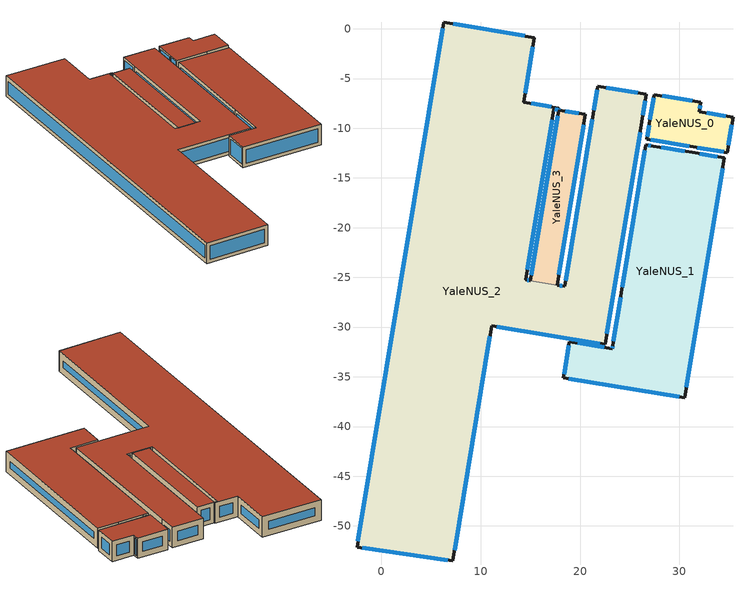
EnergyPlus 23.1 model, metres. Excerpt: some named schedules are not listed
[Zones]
YaleNUS_0
 floor outside (90.1-2019 Nonresidential CZ 0 Exterior Floor (Mass)): 26.71,-11.11 27.45,-6.61 32.15,-7.39 31.99,-8.34 35.39,-8.9 34.8,-12.45 z3.56
 wall outside (90.1-2019 Nonresidential CZ 0 Exterior Wall (Mass)): 31.4,-11.89 34.8,-12.45 35.39,-8.9 31.99,-8.34 32.15,-7.39 27.45,-6.61 26.98,-9.47 26.71,-11.11 31.4,-11.89 z3.56:6.76
 window (90.1-2019 Nonresidential CZ 0 Glazing (Operable)): 31.77,-11.95 34.43,-12.39 z3.94:6.39; 34.93,-11.69 35.26,-9.66 z4.33:6; 34.65,-8.78 32.73,-8.46 z4.31:6.01; 32.04,-8.04 32.1,-7.69 z3.87:6.46; 31.31,-7.25 28.29,-6.75 z4.41:5.91; 27.4,-6.95 27.04,-9.14 z3.91:6.42; 26.94,-9.71 26.75,-10.87 z3.81:6.52; 27.13,-11.18 30.98,-11.82 z3.99:6.33
 roof outside (90.1-2019 Nonresidential CZ 0 Exterior Roof (Mass)): 34.8,-12.45 35.39,-8.9 31.99,-8.34 32.15,-7.39 27.45,-6.61 26.71,-11.11 z6.76
YaleNUS_1
 floor outside (90.1-2019 Nonresidential CZ 0 Exterior Floor (Mass)): 34.51,-12.97 30.53,-37.12 18.33,-35.11 18.94,-31.46 23.24,-32.16 26.62,-11.67 z3.56
 wall outside (90.1-2019 Nonresidential CZ 0 Exterior Wall (Mass)): 34.51,-12.97 31.31,-12.44 27.38,-11.79 26.62,-11.67 24.16,-26.54 23.29,-31.87 23.24,-32.16 18.94,-31.46 18.33,-35.11 30.53,-37.12 34.51,-12.97 z3.56:6.76
 window (90.1-2019 Nonresidential CZ 0 Glazing (Operable)): 33.79,-12.85 32.03,-12.56 z4.29:6.03; 30.53,-12.31 28.17,-11.92 z4.36:5.96; 27.14,-11.75 26.86,-11.71 z3.81:6.51; 26.53,-12.22 24.26,-25.99 z4.13:6.2; 24.09,-26.98 23.36,-31.43 z4.01:6.31; 23.28,-31.92 23.25,-32.11 z3.62:6.7; 22.42,-32.03 19.75,-31.59 z4.39:5.93; 18.87,-31.84 18.4,-34.73 z3.95:6.37; 18.87,-35.2 29.99,-37.03 z4.11:6.21; 30.7,-36.06 34.34,-14.03 z4.64:5.69
 roof outside (90.1-2019 Nonresidential CZ 0 Exterior Roof (Mass)): 34.51,-12.97 26.62,-11.67 23.24,-32.16 18.94,-31.46 18.33,-35.11 30.53,-37.12 z6.76
YaleNUS_2
 floor outside (90.1-2019 Nonresidential CZ 0 Exterior Floor (Mass)): 6.29,0.68 15.4,-0.88 14.33,-7.39 17.88,-7.97 17.85,-8.17 17.36,-8.09 14.52,-25.25 18.46,-25.9 21.78,-5.78 26.67,-6.59 22.52,-31.74 11.11,-29.86 7.2,-53.52 -2.43,-52.14 z3.56
 wall outside (90.1-2019 Nonresidential CZ 0 Exterior Wall (Mass)): 15.02,-25.34 14.52,-25.25 17.36,-8.09 17.85,-8.17 17.88,-7.97 14.33,-7.39 15.4,-0.88 6.29,0.68 -2.43,-52.14 7.2,-53.52 11.11,-29.86 22.52,-31.74 26.22,-9.35 26.67,-6.59 21.78,-5.78 21.32,-8.54 18.46,-25.9 17.69,-25.78 z3.56:6.76
 wall to YaleNUS_3 (Interior Partition (Mass)): 17.69,-25.78 15.02,-25.34 z3.56:6.76
 window (90.1-2019 Nonresidential CZ 0 Glazing (Operable)): 14.43,-0.71 7.26,0.51 z4.55:5.77; 14.48,-6.47 15.25,-1.79 z4.49:5.83; 17.13,-7.85 15.08,-7.51 z4.33:6; 17.86,-8.1 17.87,-8.04 z3.63:6.69; 17.45,-8.1 17.76,-8.16 z3.65:6.67; 14.7,-24.22 17.18,-9.13 z4.62:5.71; 18.21,-25.86 17.94,-25.82 z3.81:6.51; 14.85,-25.31 14.69,-25.28 z3.73:6.59; 21.23,-9.11 18.55,-25.34 z4.14:6.19; 21.72,-6.11 21.38,-8.21 z3.9:6.42; 25.82,-6.45 22.63,-5.92 z4.43:5.9; 26.33,-8.68 26.57,-7.25 z4.24:6.09; 22.7,-30.69 26.04,-10.4 / 7.38,-52.46 10.93,-30.92 z4.63:5.69; 11.64,-29.95 21.99,-31.66 z4.1:6.22; -1.91,-52.21 6.69,-53.44 z4.09:6.24; 6.18,0.07 -2.33,-51.53 z4.18:6.14
 roof outside (90.1-2019 Nonresidential CZ 0 Exterior Roof (Mass)): -2.43,-52.14 7.2,-53.52 11.11,-29.86 22.52,-31.74 26.67,-6.59 21.78,-5.78 18.46,-25.9 14.52,-25.25 17.36,-8.09 17.85,-8.17 17.88,-7.97 14.33,-7.39 15.4,-0.88 6.29,0.68 z6.76
YaleNUS_3
 floor outside (90.1-2019 Nonresidential CZ 0 Exterior Floor (Mass)): 20.53,-8.61 17.69,-25.78 15.02,-25.34 17.85,-8.17 z3.56
 wall outside (90.1-2019 Nonresidential CZ 0 Exterior Wall (Mass)): 17.69,-25.78 20.53,-8.61 17.85,-8.17 15.02,-25.34 z3.56:6.76
 window (90.1-2019 Nonresidential CZ 0 Glazing (Operable)): 17.87,-24.74 20.35,-9.65 z4.62:5.71; 19.87,-8.5 18.5,-8.28 z4.22:6.1; 17.76,-8.74 15.11,-24.77 z4.13:6.19
 roof outside (90.1-2019 Nonresidential CZ 0 Exterior Roof (Mass)): 17.69,-25.78 20.53,-8.61 17.85,-8.17 15.02,-25.34 z6.76
[Site:GroundTemperature:BuildingSurface]
18, 18, 18, 18, 18, 18, 18, 18, 18, 18, 18, 18
[Site:GroundReflectance]
0.2, 0.2, 0.2, 0.2, 0.2, 0.2, 0.2, 0.2, 0.2, 0.2, 0.2, 0.2
[Site:GroundReflectance:SnowModifier]
1, 1
[Site:WeatherStation]
Wind Sensor Height Above Ground {m}=10; Wind Speed Profile Exponent=0.22; Wind Speed Profile Boundary Layer Thickness {m}=370; Air Temperature Sensor Height Above Ground {m}=1.5
[SizingPeriod:WeatherFileConditionType] Use Weather File Daylight Saving Period=No; Use Weather File Rain and Snow Indicators=No
Name | Period Selection | Day Type
Extreme Summer Weather Period for Design | SummerExtreme | SummerDesignDay
Extreme Winter Weather Period for Design | WinterExtreme | WinterDesignDay
[Building]
Building: North Axis {deg}=0; Terrain=Suburbs; Loads Convergence Tolerance Value=0.04; Temperature Convergence Tolerance Value {deltaC}=0.25; Solar Distribution=FullExterior; Maximum Number of Warmup Days=30; Minimum Number of Warmup Days=7
[Construction]
90.1-2019 Nonresidential CZ 0 Exterior Roof (Mass): Vaporpermeable Felt_0.003_90.1-2019 Nonresidential CZ 0 Exterior Roof (Mass), XPS Board_0.14713995500631277_90.1-2019 Nonresidential CZ 0 Exterior Roof (Mass), Concrete_0.203_90.1-2019 Nonresidential CZ 0 Exterior Roof (Mass), Acoustic Tile_0.005_90.1-2019 Nonresidential CZ 0 Exterior Roof (Mass)
90.1-2019 Nonresidential CZ 0 Exterior Wall (Mass): Stucco_0.025_90.1-2019 Nonresidential CZ 0 Exterior Wall (Mass), Concrete_0.203_90.1-2019 Nonresidential CZ 0 Exterior Wall (Mass), Mineral Wool_0.006340168156952033_90.1-2019 Nonresidential CZ 0 Exterior Wall (Mass), Plaster_0.013_90.1-2019 Nonresidential CZ 0 Exterior Wall (Mass)
90.1-2019 Nonresidential CZ 0 Exterior Floor (Mass): Stucco_0.025_90.1-2019 Nonresidential CZ 0 Exterior Floor (Mass), Mineral Wool_0.005244967487677573_90.1-2019 Nonresidential CZ 0 Exterior Floor (Mass), Concrete_0.102_90.1-2019 Nonresidential CZ 0 Exterior Floor (Mass), Carpet_0.02_90.1-2019 Nonresidential CZ 0 Exterior Floor (Mass)
Interior Partition (Mass): Plaster_0.013_Interior Partition (Mass), Plaster_0.013_Interior Partition (Mass)
90.1-2019 Nonresidential CZ 0 Glazing (Operable): 90.1-2019 Nonresidential CZ 0 Glazing (Operable)Window
[Material]
Vaporpermeable Felt_0.003_90.1-2019 Nonresidential CZ 0 Exterior Roof (Mass): Roughness=Rough; @90.1-2019 Nonresidential CZ 0 Exterior Roof (Mass):Vaporpermeable Felt-Thickness@ [m]=0.003; @90.1-2019 Nonresidential CZ 0 Exterior Roof (Mass):Vaporpermeable Felt-Conductivity@ [W/m-K]=0.909091; @90.1-2019 Nonresidential CZ 0 Exterior Roof (Mass):Vaporpermeable Felt-Density@ [kg/m3]=0.5; @90.1-2019 Nonresidential CZ 0 Exterior Roof (Mass):Vaporpermeable Felt-SpecificHeat@ [J/kg-K]=1800; @90.1-2019 Nonresidential CZ 0 Exterior Roof (Mass):Vaporpermeable Felt-ThermalEmittance@=0.9; @90.1-2019 Nonresidential CZ 0 Exterior Roof (Mass):Vaporpermeable Felt-SolarAbsorptance@=0.7; @90.1-2019 Nonresidential CZ 0 Exterior Roof (Mass):Vaporpermeable Felt-VisibleAbsorptance@=0.7
XPS Board_0.14713995500631277_90.1-2019 Nonresidential CZ 0 Exterior Roof (Mass): Roughness=Rough; @90.1-2019 Nonresidential CZ 0 Exterior Roof (Mass):XPS Board-Thickness@ [m]=0.14714; @90.1-2019 Nonresidential CZ 0 Exterior Roof (Mass):XPS Board-Conductivity@ [W/m-K]=0.034; @90.1-2019 Nonresidential CZ 0 Exterior Roof (Mass):XPS Board-Density@ [kg/m3]=35; @90.1-2019 Nonresidential CZ 0 Exterior Roof (Mass):XPS Board-SpecificHeat@ [J/kg-K]=1400; @90.1-2019 Nonresidential CZ 0 Exterior Roof (Mass):XPS Board-ThermalEmittance@=0.9; @90.1-2019 Nonresidential CZ 0 Exterior Roof (Mass):XPS Board-SolarAbsorptance@=0.7; @90.1-2019 Nonresidential CZ 0 Exterior Roof (Mass):XPS Board-VisibleAbsorptance@=0.7
Concrete_0.203_90.1-2019 Nonresidential CZ 0 Exterior Roof (Mass): Roughness=Rough; @90.1-2019 Nonresidential CZ 0 Exterior Roof (Mass):Concrete-Thickness@ [m]=0.203; @90.1-2019 Nonresidential CZ 0 Exterior Roof (Mass):Concrete-Conductivity@ [W/m-K]=2; @90.1-2019 Nonresidential CZ 0 Exterior Roof (Mass):Concrete-Density@ [kg/m3]=2400; @90.1-2019 Nonresidential CZ 0 Exterior Roof (Mass):Concrete-SpecificHeat@ [J/kg-K]=950; @90.1-2019 Nonresidential CZ 0 Exterior Roof (Mass):Concrete-ThermalEmittance@=0.9; @90.1-2019 Nonresidential CZ 0 Exterior Roof (Mass):Concrete-SolarAbsorptance@=0.7; @90.1-2019 Nonresidential CZ 0 Exterior Roof (Mass):Concrete-VisibleAbsorptance@=0.7
Acoustic Tile_0.005_90.1-2019 Nonresidential CZ 0 Exterior Roof (Mass): Roughness=MediumSmooth; @90.1-2019 Nonresidential CZ 0 Exterior Roof (Mass):Acoustic Tile-Thickness@ [m]=0.005; @90.1-2019 Nonresidential CZ 0 Exterior Roof (Mass):Acoustic Tile-Conductivity@ [W/m-K]=0.06; @90.1-2019 Nonresidential CZ 0 Exterior Roof (Mass):Acoustic Tile-Density@ [kg/m3]=368; @90.1-2019 Nonresidential CZ 0 Exterior Roof (Mass):Acoustic Tile-SpecificHeat@ [J/kg-K]=590; @90.1-2019 Nonresidential CZ 0 Exterior Roof (Mass):Acoustic Tile-ThermalEmittance@=0.9; @90.1-2019 Nonresidential CZ 0 Exterior Roof (Mass):Acoustic Tile-SolarAbsorptance@=0.7; @90.1-2019 Nonresidential CZ 0 Exterior Roof (Mass):Acoustic Tile-VisibleAbsorptance@=0.7
Stucco_0.025_90.1-2019 Nonresidential CZ 0 Exterior Wall (Mass): Roughness=Smooth; @90.1-2019 Nonresidential CZ 0 Exterior Wall (Mass):Stucco-Thickness@ [m]=0.025; @90.1-2019 Nonresidential CZ 0 Exterior Wall (Mass):Stucco-Conductivity@ [W/m-K]=0.72; @90.1-2019 Nonresidential CZ 0 Exterior Wall (Mass):Stucco-Density@ [kg/m3]=1856; @90.1-2019 Nonresidential CZ 0 Exterior Wall (Mass):Stucco-SpecificHeat@ [J/kg-K]=840; @90.1-2019 Nonresidential CZ 0 Exterior Wall (Mass):Stucco-ThermalEmittance@=0.9; @90.1-2019 Nonresidential CZ 0 Exterior Wall (Mass):Stucco-SolarAbsorptance@=0.7; @90.1-2019 Nonresidential CZ 0 Exterior Wall (Mass):Stucco-VisibleAbsorptance@=0.7
Concrete_0.203_90.1-2019 Nonresidential CZ 0 Exterior Wall (Mass): Roughness=Rough; @90.1-2019 Nonresidential CZ 0 Exterior Wall (Mass):Concrete-Thickness@ [m]=0.203; @90.1-2019 Nonresidential CZ 0 Exterior Wall (Mass):Concrete-Conductivity@ [W/m-K]=2; @90.1-2019 Nonresidential CZ 0 Exterior Wall (Mass):Concrete-Density@ [kg/m3]=2400; @90.1-2019 Nonresidential CZ 0 Exterior Wall (Mass):Concrete-SpecificHeat@ [J/kg-K]=950; @90.1-2019 Nonresidential CZ 0 Exterior Wall (Mass):Concrete-ThermalEmittance@=0.9; @90.1-2019 Nonresidential CZ 0 Exterior Wall (Mass):Concrete-SolarAbsorptance@=0.7; @90.1-2019 Nonresidential CZ 0 Exterior Wall (Mass):Concrete-VisibleAbsorptance@=0.7
Mineral Wool_0.006340168156952033_90.1-2019 Nonresidential CZ 0 Exterior Wall (Mass): Roughness=Rough; @90.1-2019 Nonresidential CZ 0 Exterior Wall (Mass):Mineral Wool-Thickness@ [m]=0.00634017; @90.1-2019 Nonresidential CZ 0 Exterior Wall (Mass):Mineral Wool-Conductivity@ [W/m-K]=0.041; @90.1-2019 Nonresidential CZ 0 Exterior Wall (Mass):Mineral Wool-Density@ [kg/m3]=155; @90.1-2019 Nonresidential CZ 0 Exterior Wall (Mass):Mineral Wool-SpecificHeat@ [J/kg-K]=1130; @90.1-2019 Nonresidential CZ 0 Exterior Wall (Mass):Mineral Wool-ThermalEmittance@=0.9; @90.1-2019 Nonresidential CZ 0 Exterior Wall (Mass):Mineral Wool-SolarAbsorptance@=0.7; @90.1-2019 Nonresidential CZ 0 Exterior Wall (Mass):Mineral Wool-VisibleAbsorptance@=0.7
Plaster_0.013_90.1-2019 Nonresidential CZ 0 Exterior Wall (Mass): Roughness=Rough; @90.1-2019 Nonresidential CZ 0 Exterior Wall (Mass):Plaster-Thickness@ [m]=0.013; @90.1-2019 Nonresidential CZ 0 Exterior Wall (Mass):Plaster-Conductivity@ [W/m-K]=1; @90.1-2019 Nonresidential CZ 0 Exterior Wall (Mass):Plaster-Density@ [kg/m3]=2000; @90.1-2019 Nonresidential CZ 0 Exterior Wall (Mass):Plaster-SpecificHeat@ [J/kg-K]=1130; @90.1-2019 Nonresidential CZ 0 Exterior Wall (Mass):Plaster-ThermalEmittance@=0.9; @90.1-2019 Nonresidential CZ 0 Exterior Wall (Mass):Plaster-SolarAbsorptance@=0.7; @90.1-2019 Nonresidential CZ 0 Exterior Wall (Mass):Plaster-VisibleAbsorptance@=0.7
Stucco_0.025_90.1-2019 Nonresidential CZ 0 Exterior Floor (Mass): Roughness=Smooth; @90.1-2019 Nonresidential CZ 0 Exterior Floor (Mass):Stucco-Thickness@ [m]=0.025; @90.1-2019 Nonresidential CZ 0 Exterior Floor (Mass):Stucco-Conductivity@ [W/m-K]=0.72; @90.1-2019 Nonresidential CZ 0 Exterior Floor (Mass):Stucco-Density@ [kg/m3]=1856; @90.1-2019 Nonresidential CZ 0 Exterior Floor (Mass):Stucco-SpecificHeat@ [J/kg-K]=840; @90.1-2019 Nonresidential CZ 0 Exterior Floor (Mass):Stucco-ThermalEmittance@=0.9; @90.1-2019 Nonresidential CZ 0 Exterior Floor (Mass):Stucco-SolarAbsorptance@=0.7; @90.1-2019 Nonresidential CZ 0 Exterior Floor (Mass):Stucco-VisibleAbsorptance@=0.7
Mineral Wool_0.005244967487677573_90.1-2019 Nonresidential CZ 0 Exterior Floor (Mass): Roughness=Rough; @90.1-2019 Nonresidential CZ 0 Exterior Floor (Mass):Mineral Wool-Thickness@ [m]=0.00524497; @90.1-2019 Nonresidential CZ 0 Exterior Floor (Mass):Mineral Wool-Conductivity@ [W/m-K]=0.041; @90.1-2019 Nonresidential CZ 0 Exterior Floor (Mass):Mineral Wool-Density@ [kg/m3]=155; @90.1-2019 Nonresidential CZ 0 Exterior Floor (Mass):Mineral Wool-SpecificHeat@ [J/kg-K]=1130; @90.1-2019 Nonresidential CZ 0 Exterior Floor (Mass):Mineral Wool-ThermalEmittance@=0.9; @90.1-2019 Nonresidential CZ 0 Exterior Floor (Mass):Mineral Wool-SolarAbsorptance@=0.7; @90.1-2019 Nonresidential CZ 0 Exterior Floor (Mass):Mineral Wool-VisibleAbsorptance@=0.7
Concrete_0.102_90.1-2019 Nonresidential CZ 0 Exterior Floor (Mass): Roughness=Rough; @90.1-2019 Nonresidential CZ 0 Exterior Floor (Mass):Concrete-Thickness@ [m]=0.102; @90.1-2019 Nonresidential CZ 0 Exterior Floor (Mass):Concrete-Conductivity@ [W/m-K]=2; @90.1-2019 Nonresidential CZ 0 Exterior Floor (Mass):Concrete-Density@ [kg/m3]=2400; @90.1-2019 Nonresidential CZ 0 Exterior Floor (Mass):Concrete-SpecificHeat@ [J/kg-K]=950; @90.1-2019 Nonresidential CZ 0 Exterior Floor (Mass):Concrete-ThermalEmittance@=0.9; @90.1-2019 Nonresidential CZ 0 Exterior Floor (Mass):Concrete-SolarAbsorptance@=0.7; @90.1-2019 Nonresidential CZ 0 Exterior Floor (Mass):Concrete-VisibleAbsorptance@=0.7
Carpet_0.02_90.1-2019 Nonresidential CZ 0 Exterior Floor (Mass): Roughness=MediumRough; @90.1-2019 Nonresidential CZ 0 Exterior Floor (Mass):Carpet-Thickness@ [m]=0.02; @90.1-2019 Nonresidential CZ 0 Exterior Floor (Mass):Carpet-Conductivity@ [W/m-K]=0.06; @90.1-2019 Nonresidential CZ 0 Exterior Floor (Mass):Carpet-Density@ [kg/m3]=288; @90.1-2019 Nonresidential CZ 0 Exterior Floor (Mass):Carpet-SpecificHeat@ [J/kg-K]=1380; @90.1-2019 Nonresidential CZ 0 Exterior Floor (Mass):Carpet-ThermalEmittance@=0.9; @90.1-2019 Nonresidential CZ 0 Exterior Floor (Mass):Carpet-SolarAbsorptance@=0.7; @90.1-2019 Nonresidential CZ 0 Exterior Floor (Mass):Carpet-VisibleAbsorptance@=0.7
Plaster_0.013_Interior Partition (Mass): Roughness=Rough; @Interior Partition (Mass):Plaster-Thickness@ [m]=0.013; @Interior Partition (Mass):Plaster-Conductivity@ [W/m-K]=1; @Interior Partition (Mass):Plaster-Density@ [kg/m3]=2000; @Interior Partition (Mass):Plaster-SpecificHeat@ [J/kg-K]=1130; @Interior Partition (Mass):Plaster-ThermalEmittance@=0.9; @Interior Partition (Mass):Plaster-SolarAbsorptance@=0.7; @Interior Partition (Mass):Plaster-VisibleAbsorptance@=0.7
[WindowMaterial:SimpleGlazingSystem]
90.1-2019 Nonresidential CZ 0 Glazing (Operable)Window: @90.1-2019 Nonresidential CZ 0 Glazing (Operable)-UValue@=3.52052; @90.1-2019 Nonresidential CZ 0 Glazing (Operable)-SolarHeatGainCoefficient@=0.2; @90.1-2019 Nonresidential CZ 0 Glazing (Operable)-VisibleTransmittance@=0.22
[Zone] Rotation [deg]=0; Type=1; Multiplier=1; Zone Inside Convection Algorithm=TARP; Zone Outside Convection Algorithm=DOE-2
Name | Volume [m3] | Area [m2]
YaleNUS_0 | 108.917 | 34.0693
YaleNUS_1 | 677.623 | 211.96
YaleNUS_2 | 2311.08 | 722.906
YaleNUS_3 | 150.906 | 47.2033
[People] OccupancySchedule=NECB-D-Occupancy; Number of People Calculation Method=People/Area; PeopleDensity [person/m2]=0.1; Fraction Radiant=0.3; Sensible Heat Fraction=AUTOCALCULATE; Carbon Dioxide Generation Rate [m3/s-W]=3.82E-08; Enable ASHRAE 55 Comfort Warnings=No; Mean Radiant Temperature Calculation Type=ZoneAveraged; Clothing Insulation Calculation Method=DynamicClothingModelASHRAE55; Air Velocity Schedule=AirSpeed 0; Thermal Comfort Model 1 Type=AdaptiveASH55; Thermal Comfort Model 2 Type=Pierce; Thermal Comfort Model 3 Type=Fanger
Name | Zone or ZoneList | Activity Level Schedule | Work Efficiency Schedule
People YaleNUS_0 | YaleNUS_0 | YaleNUS_0PeopleActivity | YaleNUS_0WorkEfficiency
People YaleNUS_1 | YaleNUS_1 | YaleNUS_1PeopleActivity | YaleNUS_1WorkEfficiency
People YaleNUS_2 | YaleNUS_2 | YaleNUS_2PeopleActivity | YaleNUS_2WorkEfficiency
People YaleNUS_3 | YaleNUS_3 | YaleNUS_3PeopleActivity | YaleNUS_3WorkEfficiency
[ElectricEquipment] EquipmentAvailibilitySchedule=NECB-D-Electric-Equipment; Design Level Calculation Method=Watts/Area; EquipmentPowerDensity [W/m2]=12; Fraction Latent=0; Fraction Radiant=.2; Fraction Lost=0
Name | Zone or ZoneList
YaleNUS_0 Equipment | YaleNUS_0
YaleNUS_1 Equipment | YaleNUS_1
YaleNUS_2 Equipment | YaleNUS_2
YaleNUS_3 Equipment | YaleNUS_3
[Lights] LightsAvailibilitySchedule=NECB-D-Lighting; Design Level Calculation Method=Watts/Area; LightingPowerDensity [W/m2]=6.5; Return Air Fraction=0; Fraction Radiant=.42; Fraction Visible=.18; Fraction Replaceable=1
Name | Zone or ZoneList
YaleNUS_0 General lighting | YaleNUS_0
YaleNUS_1 General lighting | YaleNUS_1
YaleNUS_2 General lighting | YaleNUS_2
YaleNUS_3 General lighting | YaleNUS_3
[ZoneVentilation:WindandStackOpenArea] Opening Effectiveness=0; Effective Angle {deg}=0; Discharge Coefficient for Opening=0.6; Minimum Indoor Temperature {C}=22; Maximum Indoor Temperature {C}=100; Delta Temperature {deltaC}=1; Minimum Outdoor Temperature {C}=0; Maximum Outdoor Temperature {C}=30; Maximum Wind Speed {m/s}=40
Name | Zone | Opening Area {m2} | Opening Area Fraction Schedule | Height Difference {m}
YaleNUS_0NatVent_Buoy | YaleNUS_0 | 29.3749 | NatVentAvail_YaleNUS_0 | 0.549562
YaleNUS_1NatVent_Buoy | YaleNUS_1 | 84.7868 | NatVentAvail_YaleNUS_1 | 0.465385
YaleNUS_2NatVent_Buoy | YaleNUS_2 | 218.072 | NatVentAvail_YaleNUS_2 | 0.44098
YaleNUS_3NatVent_Buoy | YaleNUS_3 | 42.1275 | NatVentAvail_YaleNUS_3 | 0.434856
[ZoneInfiltration:DesignFlowRate] Schedule=On; Design Flow Rate Calculation Method=Flow/ExteriorArea; Flow per Exterior Surface Area [m3/s-m2]=0.00056896
YaleNUS_0Infiltration: Zone or ZoneList=YaleNUS_0; @YaleNUS_0-InfiltrationConstantCoefficient@=1; @YaleNUS_0-InfiltrationTemperatureCoefficient@=0; @YaleNUS_0-InfiltrationWindVelocityCoefficient@=0; @YaleNUS_0-InfiltrationWindVelocitySquaredCoefficient@=0
YaleNUS_1Infiltration: Zone or ZoneList=YaleNUS_1; @YaleNUS_1-InfiltrationConstantCoefficient@=1; @YaleNUS_1-InfiltrationTemperatureCoefficient@=0; @YaleNUS_1-InfiltrationWindVelocityCoefficient@=0; @YaleNUS_1-InfiltrationWindVelocitySquaredCoefficient@=0
YaleNUS_2Infiltration: Zone or ZoneList=YaleNUS_2; @YaleNUS_2-InfiltrationConstantCoefficient@=1; @YaleNUS_2-InfiltrationTemperatureCoefficient@=0; @YaleNUS_2-InfiltrationWindVelocityCoefficient@=0; @YaleNUS_2-InfiltrationWindVelocitySquaredCoefficient@=0
YaleNUS_3Infiltration: Zone or ZoneList=YaleNUS_3; @YaleNUS_3-InfiltrationConstantCoefficient@=1; @YaleNUS_3-InfiltrationTemperatureCoefficient@=0; @YaleNUS_3-InfiltrationWindVelocityCoefficient@=0; @YaleNUS_3-InfiltrationWindVelocitySquaredCoefficient@=0
[Zone equipment]
YaleNUS_0: YaleNUS_0 Ideal Loads Air
YaleNUS_1: YaleNUS_1 Ideal Loads Air
YaleNUS_2: YaleNUS_2 Ideal Loads Air
YaleNUS_3: YaleNUS_3 Ideal Loads Air
[Sizing:Zone] Zone Cooling Design Supply Air Temperature Input Method=SupplyAirTemperature; Zone Cooling Design Supply Air Temperature {C}=12; Zone Heating Design Supply Air Temperature Input Method=SupplyAirTemperature; Zone Heating Design Supply Air Temperature {C}=35; Zone Cooling Design Supply Air Humidity Ratio {kgWater/kgDryAir}=0.009; Zone Heating Design Supply Air Humidity Ratio {kgWater/kgDryAir}=0.004; Zone Heating Sizing Factor=1.15; Zone Cooling Sizing Factor=1.15; Cooling Design Air Flow Method=DesignDay; Heating Design Air Flow Method=DesignDay
Name | Design Specification Outdoor Air Object
YaleNUS_0 | YaleNUS_0MinFreshAir
YaleNUS_1 | YaleNUS_1MinFreshAir
YaleNUS_2 | YaleNUS_2MinFreshAir
YaleNUS_3 | YaleNUS_3MinFreshAir
[ZoneControl:Thermostat]
Name | Zone or ZoneList | Control Type Schedule | Control 1
YaleNUS_0 Thermostat | YaleNUS_0 | YaleNUS_0_ZoneControlTypeSched | Dual Setpoint - Zone YaleNUS_0
YaleNUS_1 Thermostat | YaleNUS_1 | YaleNUS_1_ZoneControlTypeSched | Dual Setpoint - Zone YaleNUS_1
YaleNUS_2 Thermostat | YaleNUS_2 | YaleNUS_2_ZoneControlTypeSched | Dual Setpoint - Zone YaleNUS_2
YaleNUS_3 Thermostat | YaleNUS_3 | YaleNUS_3_ZoneControlTypeSched | Dual Setpoint - Zone YaleNUS_3
[ThermostatSetpoint:DualSetpoint]
Name | Heating Setpoint Temperature Schedule | Cooling Setpoint Temperature Schedule
Dual Setpoint - Zone YaleNUS_0 | YaleNUS_0Heating_SP_Sch | YaleNUS_0Cooling_SP_Sch
Dual Setpoint - Zone YaleNUS_1 | YaleNUS_1Heating_SP_Sch | YaleNUS_1Cooling_SP_Sch
Dual Setpoint - Zone YaleNUS_2 | YaleNUS_2Heating_SP_Sch | YaleNUS_2Cooling_SP_Sch
Dual Setpoint - Zone YaleNUS_3 | YaleNUS_3Heating_SP_Sch | YaleNUS_3Cooling_SP_Sch
[DesignSpecification:OutdoorAir] Outdoor Air Method=Sum; MechVentSchedule=AllOn
YaleNUS_0MinFreshAir: @YaleNUS_0-MinFreshAirPerson@ [m3/s-person]=0.00353963; @YaleNUS_0-MinFreshAirArea@ [m3/s-m2]=0.000304802
YaleNUS_1MinFreshAir: @YaleNUS_1-MinFreshAirPerson@ [m3/s-person]=0.00353963; @YaleNUS_1-MinFreshAirArea@ [m3/s-m2]=0.000304802
YaleNUS_2MinFreshAir: @YaleNUS_2-MinFreshAirPerson@ [m3/s-person]=0.00353963; @YaleNUS_2-MinFreshAirArea@ [m3/s-m2]=0.000304802
YaleNUS_3MinFreshAir: @YaleNUS_3-MinFreshAirPerson@ [m3/s-person]=0.00353963; @YaleNUS_3-MinFreshAirArea@ [m3/s-m2]=0.000304802
[Schedule:Constant]
On: 1
AirSpeed 0: 0
YaleNUS_0PeopleActivity; YaleNUS_1PeopleActivity; YaleNUS_2PeopleActivity; YaleNUS_3PeopleActivity: Any Number, 125.28
YaleNUS_0WorkEfficiency; YaleNUS_1WorkEfficiency; YaleNUS_2WorkEfficiency; YaleNUS_3WorkEfficiency: Any Number, 0
YaleNUS_0_ZoneControlTypeSched; YaleNUS_1_ZoneControlTypeSched; YaleNUS_2_ZoneControlTypeSched; YaleNUS_3_ZoneControlTypeSched: 4
[Schedule:Year]
NECB-D-Occupancy: Fraction, NECB-D-Occupancy_0, 1, 1, 1, 7, NECB-D-Occupancy_1, 1, 8, 1, 14, NECB-D-Occupancy_2, 1, 15, 1, 21, NECB-D-Occupancy_3, 1, 22, 1, 28, NECB-D-Occupancy_4, 1, 29, 2, 4, NECB-D-Occupancy_5, 2, 5, 2, 11, NECB-D-Occupancy_6, 2, 12, 2, 18, NECB-D-Occupancy_7, 2, 19, 2, 25, NECB-D-Occupancy_8, 2, 26, 3, 4, NECB-D-Occupancy_9, 3, 5, 3, 11, NECB-D-Occupancy_10, 3, 12, 3, 18, NECB-D-Occupancy_11, 3, 19, 3, 25, NECB-D-Occupancy_12, 3, 26, 4, 1, NECB-D-Occupancy_13, 4, 2, 4, 8, NECB-D-Occupancy_14, 4, 9, 4, 15, NECB-D-Occupancy_15, 4, 16, 4, 22, NECB-D-Occupancy_16, 4, 23, 4, 29, NECB-D-Occupancy_17, 4, 30, 5, 6, NECB-D-Occupancy_18, 5, 7, 5, 13, NECB-D-Occupancy_19, 5, 14, 5, 20, NECB-D-Occupancy_20, 5, 21, 5, 27, NECB-D-Occupancy_21, 5, 28, 6, 3, NECB-D-Occupancy_22, 6, 4, 6, 10, NECB-D-Occupancy_23, 6, 11, 6, 17, NECB-D-Occupancy_24, 6, 18, 6, 24, NECB-D-Occupancy_25, 6, 25, 7, 1, NECB-D-Occupancy_26, 7, 2, 7, 8, NECB-D-Occupancy_27, 7, 9, 7, 15, NECB-D-Occupancy_28, 7, 16, 7, 22, NECB-D-Occupancy_29, 7, 23, 7, 29, NECB-D-Occupancy_30, 7, 30, 8, 5, NECB-D-Occupancy_31, 8, 6, 8, 12, NECB-D-Occupancy_32, 8, 13, 8, 19, NECB-D-Occupancy_33, 8, 20, 8, 26, NECB-D-Occupancy_34, 8, 27, 9, 2, NECB-D-Occupancy_35, 9, 3, 9, 9, NECB-D-Occupancy_36, 9, 10, 9, 16, NECB-D-Occupancy_37, 9, 17, 9, 23, NECB-D-Occupancy_38, 9, 24, 9, 30, NECB-D-Occupancy_39, 10, 1, 10, 7, NECB-D-Occupancy_40, 10, 8, 10, 14, NECB-D-Occupancy_41, 10, 15, 10, 21, NECB-D-Occupancy_42, 10, 22, 10, 28, NECB-D-Occupancy_43, 10, 29, 11, 4, NECB-D-Occupancy_44, 11, 5, 11, 11, NECB-D-Occupancy_45, 11, 12, 11, 18, NECB-D-Occupancy_46, 11, 19, 11, 25, NECB-D-Occupancy_47, 11, 26, 12, 2, NECB-D-Occupancy_48, 12, 3, 12, 9, NECB-D-Occupancy_49, 12, 10, 12, 16, NECB-D-Occupancy_50, 12, 17, 12, 23, NECB-D-Occupancy_51, 12, 24, 12, 30, NECB-D-Occupancy_52, 12, 31, 12, 31
NECB-D-Lighting: Fraction, NECB-D-Lighting_0, 1, 1, 1, 7, NECB-D-Lighting_1, 1, 8, 1, 14, NECB-D-Lighting_2, 1, 15, 1, 21, NECB-D-Lighting_3, 1, 22, 1, 28, NECB-D-Lighting_4, 1, 29, 2, 4, NECB-D-Lighting_5, 2, 5, 2, 11, NECB-D-Lighting_6, 2, 12, 2, 18, NECB-D-Lighting_7, 2, 19, 2, 25, NECB-D-Lighting_8, 2, 26, 3, 4, NECB-D-Lighting_9, 3, 5, 3, 11, NECB-D-Lighting_10, 3, 12, 3, 18, NECB-D-Lighting_11, 3, 19, 3, 25, NECB-D-Lighting_12, 3, 26, 4, 1, NECB-D-Lighting_13, 4, 2, 4, 8, NECB-D-Lighting_14, 4, 9, 4, 15, NECB-D-Lighting_15, 4, 16, 4, 22, NECB-D-Lighting_16, 4, 23, 4, 29, NECB-D-Lighting_17, 4, 30, 5, 6, NECB-D-Lighting_18, 5, 7, 5, 13, NECB-D-Lighting_19, 5, 14, 5, 20, NECB-D-Lighting_20, 5, 21, 5, 27, NECB-D-Lighting_21, 5, 28, 6, 3, NECB-D-Lighting_22, 6, 4, 6, 10, NECB-D-Lighting_23, 6, 11, 6, 17, NECB-D-Lighting_24, 6, 18, 6, 24, NECB-D-Lighting_25, 6, 25, 7, 1, NECB-D-Lighting_26, 7, 2, 7, 8, NECB-D-Lighting_27, 7, 9, 7, 15, NECB-D-Lighting_28, 7, 16, 7, 22, NECB-D-Lighting_29, 7, 23, 7, 29, NECB-D-Lighting_30, 7, 30, 8, 5, NECB-D-Lighting_31, 8, 6, 8, 12, NECB-D-Lighting_32, 8, 13, 8, 19, NECB-D-Lighting_33, 8, 20, 8, 26, NECB-D-Lighting_34, 8, 27, 9, 2, NECB-D-Lighting_35, 9, 3, 9, 9, NECB-D-Lighting_36, 9, 10, 9, 16, NECB-D-Lighting_37, 9, 17, 9, 23, NECB-D-Lighting_38, 9, 24, 9, 30, NECB-D-Lighting_39, 10, 1, 10, 7, NECB-D-Lighting_40, 10, 8, 10, 14, NECB-D-Lighting_41, 10, 15, 10, 21, NECB-D-Lighting_42, 10, 22, 10, 28, NECB-D-Lighting_43, 10, 29, 11, 4, NECB-D-Lighting_44, 11, 5, 11, 11, NECB-D-Lighting_45, 11, 12, 11, 18, NECB-D-Lighting_46, 11, 19, 11, 25, NECB-D-Lighting_47, 11, 26, 12, 2, NECB-D-Lighting_48, 12, 3, 12, 9, NECB-D-Lighting_49, 12, 10, 12, 16, NECB-D-Lighting_50, 12, 17, 12, 23, NECB-D-Lighting_51, 12, 24, 12, 30, NECB-D-Lighting_52, 12, 31, 12, 31
NECB-D-Electric-Equipment: Fraction, NECB-D-Electric-Equipment_0, 1, 1, 1, 7, NECB-D-Electric-Equipment_1, 1, 8, 1, 14, NECB-D-Electric-Equipment_2, 1, 15, 1, 21, NECB-D-Electric-Equipment_3, 1, 22, 1, 28, NECB-D-Electric-Equipment_4, 1, 29, 2, 4, NECB-D-Electric-Equipment_5, 2, 5, 2, 11, NECB-D-Electric-Equipment_6, 2, 12, 2, 18, NECB-D-Electric-Equipment_7, 2, 19, 2, 25, NECB-D-Electric-Equipment_8, 2, 26, 3, 4, NECB-D-Electric-Equipment_9, 3, 5, 3, 11, NECB-D-Electric-Equipment_10, 3, 12, 3, 18, NECB-D-Electric-Equipment_11, 3, 19, 3, 25, NECB-D-Electric-Equipment_12, 3, 26, 4, 1, NECB-D-Electric-Equipment_13, 4, 2, 4, 8, NECB-D-Electric-Equipment_14, 4, 9, 4, 15, NECB-D-Electric-Equipment_15, 4, 16, 4, 22, NECB-D-Electric-Equipment_16, 4, 23, 4, 29, NECB-D-Electric-Equipment_17, 4, 30, 5, 6, NECB-D-Electric-Equipment_18, 5, 7, 5, 13, NECB-D-Electric-Equipment_19, 5, 14, 5, 20, NECB-D-Electric-Equipment_20, 5, 21, 5, 27, NECB-D-Electric-Equipment_21, 5, 28, 6, 3, NECB-D-Electric-Equipment_22, 6, 4, 6, 10, NECB-D-Electric-Equipment_23, 6, 11, 6, 17, NECB-D-Electric-Equipment_24, 6, 18, 6, 24, NECB-D-Electric-Equipment_25, 6, 25, 7, 1, NECB-D-Electric-Equipment_26, 7, 2, 7, 8, NECB-D-Electric-Equipment_27, 7, 9, 7, 15, NECB-D-Electric-Equipment_28, 7, 16, 7, 22, NECB-D-Electric-Equipment_29, 7, 23, 7, 29, NECB-D-Electric-Equipment_30, 7, 30, 8, 5, NECB-D-Electric-Equipment_31, 8, 6, 8, 12, NECB-D-Electric-Equipment_32, 8, 13, 8, 19, NECB-D-Electric-Equipment_33, 8, 20, 8, 26, NECB-D-Electric-Equipment_34, 8, 27, 9, 2, NECB-D-Electric-Equipment_35, 9, 3, 9, 9, NECB-D-Electric-Equipment_36, 9, 10, 9, 16, NECB-D-Electric-Equipment_37, 9, 17, 9, 23, NECB-D-Electric-Equipment_38, 9, 24, 9, 30, NECB-D-Electric-Equipment_39, 10, 1, 10, 7, NECB-D-Electric-Equipment_40, 10, 8, 10, 14, NECB-D-Electric-Equipment_41, 10, 15, 10, 21, NECB-D-Electric-Equipment_42, 10, 22, 10, 28, NECB-D-Electric-Equipment_43, 10, 29, 11, 4, NECB-D-Electric-Equipment_44, 11, 5, 11, 11, NECB-D-Electric-Equipment_45, 11, 12, 11, 18, NECB-D-Electric-Equipment_46, 11, 19, 11, 25, NECB-D-Electric-Equipment_47, 11, 26, 12, 2, NECB-D-Electric-Equipment_48, 12, 3, 12, 9, NECB-D-Electric-Equipment_49, 12, 10, 12, 16, NECB-D-Electric-Equipment_50, 12, 17, 12, 23, NECB-D-Electric-Equipment_51, 12, 24, 12, 30, NECB-D-Electric-Equipment_52, 12, 31, 12, 31
NatVentAvail_YaleNUS_0: Fraction, NatVentAvail_YaleNUS_0_0, 1, 1, 1, 7, NatVentAvail_YaleNUS_0_1, 1, 8, 1, 14, NatVentAvail_YaleNUS_0_2, 1, 15, 1, 21, NatVentAvail_YaleNUS_0_3, 1, 22, 1, 28, NatVentAvail_YaleNUS_0_4, 1, 29, 2, 4, NatVentAvail_YaleNUS_0_5, 2, 5, 2, 11, NatVentAvail_YaleNUS_0_6, 2, 12, 2, 18, NatVentAvail_YaleNUS_0_7, 2, 19, 2, 25, NatVentAvail_YaleNUS_0_8, 2, 26, 3, 4, NatVentAvail_YaleNUS_0_9, 3, 5, 3, 11, NatVentAvail_YaleNUS_0_10, 3, 12, 3, 18, NatVentAvail_YaleNUS_0_11, 3, 19, 3, 25, NatVentAvail_YaleNUS_0_12, 3, 26, 4, 1, NatVentAvail_YaleNUS_0_13, 4, 2, 4, 8, NatVentAvail_YaleNUS_0_14, 4, 9, 4, 15, NatVentAvail_YaleNUS_0_15, 4, 16, 4, 22, NatVentAvail_YaleNUS_0_16, 4, 23, 4, 29, NatVentAvail_YaleNUS_0_17, 4, 30, 5, 6, NatVentAvail_YaleNUS_0_18, 5, 7, 5, 13, NatVentAvail_YaleNUS_0_19, 5, 14, 5, 20, NatVentAvail_YaleNUS_0_20, 5, 21, 5, 27, NatVentAvail_YaleNUS_0_21, 5, 28, 6, 3, NatVentAvail_YaleNUS_0_22, 6, 4, 6, 10, NatVentAvail_YaleNUS_0_23, 6, 11, 6, 17, NatVentAvail_YaleNUS_0_24, 6, 18, 6, 24, NatVentAvail_YaleNUS_0_25, 6, 25, 7, 1, NatVentAvail_YaleNUS_0_26, 7, 2, 7, 8, NatVentAvail_YaleNUS_0_27, 7, 9, 7, 15, NatVentAvail_YaleNUS_0_28, 7, 16, 7, 22, NatVentAvail_YaleNUS_0_29, 7, 23, 7, 29, NatVentAvail_YaleNUS_0_30, 7, 30, 8, 5, NatVentAvail_YaleNUS_0_31, 8, 6, 8, 12, NatVentAvail_YaleNUS_0_32, 8, 13, 8, 19, NatVentAvail_YaleNUS_0_33, 8, 20, 8, 26, NatVentAvail_YaleNUS_0_34, 8, 27, 9, 2, NatVentAvail_YaleNUS_0_35, 9, 3, 9, 9, NatVentAvail_YaleNUS_0_36, 9, 10, 9, 16, NatVentAvail_YaleNUS_0_37, 9, 17, 9, 23, NatVentAvail_YaleNUS_0_38, 9, 24, 9, 30, NatVentAvail_YaleNUS_0_39, 10, 1, 10, 7, NatVentAvail_YaleNUS_0_40, 10, 8, 10, 14, NatVentAvail_YaleNUS_0_41, 10, 15, 10, 21, NatVentAvail_YaleNUS_0_42, 10, 22, 10, 28, NatVentAvail_YaleNUS_0_43, 10, 29, 11, 4, NatVentAvail_YaleNUS_0_44, 11, 5, 11, 11, NatVentAvail_YaleNUS_0_45, 11, 12, 11, 18, NatVentAvail_YaleNUS_0_46, 11, 19, 11, 25, NatVentAvail_YaleNUS_0_47, 11, 26, 12, 2, NatVentAvail_YaleNUS_0_48, 12, 3, 12, 9, NatVentAvail_YaleNUS_0_49, 12, 10, 12, 16, NatVentAvail_YaleNUS_0_50, 12, 17, 12, 23, NatVentAvail_YaleNUS_0_51, 12, 24, 12, 30, NatVentAvail_YaleNUS_0_52, 12, 31, 12, 31
NatVentAvail_YaleNUS_1: Fraction, NatVentAvail_YaleNUS_1_0, 1, 1, 1, 7, NatVentAvail_YaleNUS_1_1, 1, 8, 1, 14, NatVentAvail_YaleNUS_1_2, 1, 15, 1, 21, NatVentAvail_YaleNUS_1_3, 1, 22, 1, 28, NatVentAvail_YaleNUS_1_4, 1, 29, 2, 4, NatVentAvail_YaleNUS_1_5, 2, 5, 2, 11, NatVentAvail_YaleNUS_1_6, 2, 12, 2, 18, NatVentAvail_YaleNUS_1_7, 2, 19, 2, 25, NatVentAvail_YaleNUS_1_8, 2, 26, 3, 4, NatVentAvail_YaleNUS_1_9, 3, 5, 3, 11, NatVentAvail_YaleNUS_1_10, 3, 12, 3, 18, NatVentAvail_YaleNUS_1_11, 3, 19, 3, 25, NatVentAvail_YaleNUS_1_12, 3, 26, 4, 1, NatVentAvail_YaleNUS_1_13, 4, 2, 4, 8, NatVentAvail_YaleNUS_1_14, 4, 9, 4, 15, NatVentAvail_YaleNUS_1_15, 4, 16, 4, 22, NatVentAvail_YaleNUS_1_16, 4, 23, 4, 29, NatVentAvail_YaleNUS_1_17, 4, 30, 5, 6, NatVentAvail_YaleNUS_1_18, 5, 7, 5, 13, NatVentAvail_YaleNUS_1_19, 5, 14, 5, 20, NatVentAvail_YaleNUS_1_20, 5, 21, 5, 27, NatVentAvail_YaleNUS_1_21, 5, 28, 6, 3, NatVentAvail_YaleNUS_1_22, 6, 4, 6, 10, NatVentAvail_YaleNUS_1_23, 6, 11, 6, 17, NatVentAvail_YaleNUS_1_24, 6, 18, 6, 24, NatVentAvail_YaleNUS_1_25, 6, 25, 7, 1, NatVentAvail_YaleNUS_1_26, 7, 2, 7, 8, NatVentAvail_YaleNUS_1_27, 7, 9, 7, 15, NatVentAvail_YaleNUS_1_28, 7, 16, 7, 22, NatVentAvail_YaleNUS_1_29, 7, 23, 7, 29, NatVentAvail_YaleNUS_1_30, 7, 30, 8, 5, NatVentAvail_YaleNUS_1_31, 8, 6, 8, 12, NatVentAvail_YaleNUS_1_32, 8, 13, 8, 19, NatVentAvail_YaleNUS_1_33, 8, 20, 8, 26, NatVentAvail_YaleNUS_1_34, 8, 27, 9, 2, NatVentAvail_YaleNUS_1_35, 9, 3, 9, 9, NatVentAvail_YaleNUS_1_36, 9, 10, 9, 16, NatVentAvail_YaleNUS_1_37, 9, 17, 9, 23, NatVentAvail_YaleNUS_1_38, 9, 24, 9, 30, NatVentAvail_YaleNUS_1_39, 10, 1, 10, 7, NatVentAvail_YaleNUS_1_40, 10, 8, 10, 14, NatVentAvail_YaleNUS_1_41, 10, 15, 10, 21, NatVentAvail_YaleNUS_1_42, 10, 22, 10, 28, NatVentAvail_YaleNUS_1_43, 10, 29, 11, 4, NatVentAvail_YaleNUS_1_44, 11, 5, 11, 11, NatVentAvail_YaleNUS_1_45, 11, 12, 11, 18, NatVentAvail_YaleNUS_1_46, 11, 19, 11, 25, NatVentAvail_YaleNUS_1_47, 11, 26, 12, 2, NatVentAvail_YaleNUS_1_48, 12, 3, 12, 9, NatVentAvail_YaleNUS_1_49, 12, 10, 12, 16, NatVentAvail_YaleNUS_1_50, 12, 17, 12, 23, NatVentAvail_YaleNUS_1_51, 12, 24, 12, 30, NatVentAvail_YaleNUS_1_52, 12, 31, 12, 31
NatVentAvail_YaleNUS_2: Fraction, NatVentAvail_YaleNUS_2_0, 1, 1, 1, 7, NatVentAvail_YaleNUS_2_1, 1, 8, 1, 14, NatVentAvail_YaleNUS_2_2, 1, 15, 1, 21, NatVentAvail_YaleNUS_2_3, 1, 22, 1, 28, NatVentAvail_YaleNUS_2_4, 1, 29, 2, 4, NatVentAvail_YaleNUS_2_5, 2, 5, 2, 11, NatVentAvail_YaleNUS_2_6, 2, 12, 2, 18, NatVentAvail_YaleNUS_2_7, 2, 19, 2, 25, NatVentAvail_YaleNUS_2_8, 2, 26, 3, 4, NatVentAvail_YaleNUS_2_9, 3, 5, 3, 11, NatVentAvail_YaleNUS_2_10, 3, 12, 3, 18, NatVentAvail_YaleNUS_2_11, 3, 19, 3, 25, NatVentAvail_YaleNUS_2_12, 3, 26, 4, 1, NatVentAvail_YaleNUS_2_13, 4, 2, 4, 8, NatVentAvail_YaleNUS_2_14, 4, 9, 4, 15, NatVentAvail_YaleNUS_2_15, 4, 16, 4, 22, NatVentAvail_YaleNUS_2_16, 4, 23, 4, 29, NatVentAvail_YaleNUS_2_17, 4, 30, 5, 6, NatVentAvail_YaleNUS_2_18, 5, 7, 5, 13, NatVentAvail_YaleNUS_2_19, 5, 14, 5, 20, NatVentAvail_YaleNUS_2_20, 5, 21, 5, 27, NatVentAvail_YaleNUS_2_21, 5, 28, 6, 3, NatVentAvail_YaleNUS_2_22, 6, 4, 6, 10, NatVentAvail_YaleNUS_2_23, 6, 11, 6, 17, NatVentAvail_YaleNUS_2_24, 6, 18, 6, 24, NatVentAvail_YaleNUS_2_25, 6, 25, 7, 1, NatVentAvail_YaleNUS_2_26, 7, 2, 7, 8, NatVentAvail_YaleNUS_2_27, 7, 9, 7, 15, NatVentAvail_YaleNUS_2_28, 7, 16, 7, 22, NatVentAvail_YaleNUS_2_29, 7, 23, 7, 29, NatVentAvail_YaleNUS_2_30, 7, 30, 8, 5, NatVentAvail_YaleNUS_2_31, 8, 6, 8, 12, NatVentAvail_YaleNUS_2_32, 8, 13, 8, 19, NatVentAvail_YaleNUS_2_33, 8, 20, 8, 26, NatVentAvail_YaleNUS_2_34, 8, 27, 9, 2, NatVentAvail_YaleNUS_2_35, 9, 3, 9, 9, NatVentAvail_YaleNUS_2_36, 9, 10, 9, 16, NatVentAvail_YaleNUS_2_37, 9, 17, 9, 23, NatVentAvail_YaleNUS_2_38, 9, 24, 9, 30, NatVentAvail_YaleNUS_2_39, 10, 1, 10, 7, NatVentAvail_YaleNUS_2_40, 10, 8, 10, 14, NatVentAvail_YaleNUS_2_41, 10, 15, 10, 21, NatVentAvail_YaleNUS_2_42, 10, 22, 10, 28, NatVentAvail_YaleNUS_2_43, 10, 29, 11, 4, NatVentAvail_YaleNUS_2_44, 11, 5, 11, 11, NatVentAvail_YaleNUS_2_45, 11, 12, 11, 18, NatVentAvail_YaleNUS_2_46, 11, 19, 11, 25, NatVentAvail_YaleNUS_2_47, 11, 26, 12, 2, NatVentAvail_YaleNUS_2_48, 12, 3, 12, 9, NatVentAvail_YaleNUS_2_49, 12, 10, 12, 16, NatVentAvail_YaleNUS_2_50, 12, 17, 12, 23, NatVentAvail_YaleNUS_2_51, 12, 24, 12, 30, NatVentAvail_YaleNUS_2_52, 12, 31, 12, 31
NatVentAvail_YaleNUS_3: Fraction, NatVentAvail_YaleNUS_3_0, 1, 1, 1, 7, NatVentAvail_YaleNUS_3_1, 1, 8, 1, 14, NatVentAvail_YaleNUS_3_2, 1, 15, 1, 21, NatVentAvail_YaleNUS_3_3, 1, 22, 1, 28, NatVentAvail_YaleNUS_3_4, 1, 29, 2, 4, NatVentAvail_YaleNUS_3_5, 2, 5, 2, 11, NatVentAvail_YaleNUS_3_6, 2, 12, 2, 18, NatVentAvail_YaleNUS_3_7, 2, 19, 2, 25, NatVentAvail_YaleNUS_3_8, 2, 26, 3, 4, NatVentAvail_YaleNUS_3_9, 3, 5, 3, 11, NatVentAvail_YaleNUS_3_10, 3, 12, 3, 18, NatVentAvail_YaleNUS_3_11, 3, 19, 3, 25, NatVentAvail_YaleNUS_3_12, 3, 26, 4, 1, NatVentAvail_YaleNUS_3_13, 4, 2, 4, 8, NatVentAvail_YaleNUS_3_14, 4, 9, 4, 15, NatVentAvail_YaleNUS_3_15, 4, 16, 4, 22, NatVentAvail_YaleNUS_3_16, 4, 23, 4, 29, NatVentAvail_YaleNUS_3_17, 4, 30, 5, 6, NatVentAvail_YaleNUS_3_18, 5, 7, 5, 13, NatVentAvail_YaleNUS_3_19, 5, 14, 5, 20, NatVentAvail_YaleNUS_3_20, 5, 21, 5, 27, NatVentAvail_YaleNUS_3_21, 5, 28, 6, 3, NatVentAvail_YaleNUS_3_22, 6, 4, 6, 10, NatVentAvail_YaleNUS_3_23, 6, 11, 6, 17, NatVentAvail_YaleNUS_3_24, 6, 18, 6, 24, NatVentAvail_YaleNUS_3_25, 6, 25, 7, 1, NatVentAvail_YaleNUS_3_26, 7, 2, 7, 8, NatVentAvail_YaleNUS_3_27, 7, 9, 7, 15, NatVentAvail_YaleNUS_3_28, 7, 16, 7, 22, NatVentAvail_YaleNUS_3_29, 7, 23, 7, 29, NatVentAvail_YaleNUS_3_30, 7, 30, 8, 5, NatVentAvail_YaleNUS_3_31, 8, 6, 8, 12, NatVentAvail_YaleNUS_3_32, 8, 13, 8, 19, NatVentAvail_YaleNUS_3_33, 8, 20, 8, 26, NatVentAvail_YaleNUS_3_34, 8, 27, 9, 2, NatVentAvail_YaleNUS_3_35, 9, 3, 9, 9, NatVentAvail_YaleNUS_3_36, 9, 10, 9, 16, NatVentAvail_YaleNUS_3_37, 9, 17, 9, 23, NatVentAvail_YaleNUS_3_38, 9, 24, 9, 30, NatVentAvail_YaleNUS_3_39, 10, 1, 10, 7, NatVentAvail_YaleNUS_3_40, 10, 8, 10, 14, NatVentAvail_YaleNUS_3_41, 10, 15, 10, 21, NatVentAvail_YaleNUS_3_42, 10, 22, 10, 28, NatVentAvail_YaleNUS_3_43, 10, 29, 11, 4, NatVentAvail_YaleNUS_3_44, 11, 5, 11, 11, NatVentAvail_YaleNUS_3_45, 11, 12, 11, 18, NatVentAvail_YaleNUS_3_46, 11, 19, 11, 25, NatVentAvail_YaleNUS_3_47, 11, 26, 12, 2, NatVentAvail_YaleNUS_3_48, 12, 3, 12, 9, NatVentAvail_YaleNUS_3_49, 12, 10, 12, 16, NatVentAvail_YaleNUS_3_50, 12, 17, 12, 23, NatVentAvail_YaleNUS_3_51, 12, 24, 12, 30, NatVentAvail_YaleNUS_3_52, 12, 31, 12, 31
[Schedule:Week:Daily]
NECB-D-Occupancy_0; NECB-D-Occupancy_1; NECB-D-Occupancy_2; NECB-D-Occupancy_3; NECB-D-Occupancy_4; NECB-D-Occupancy_5; NECB-D-Occupancy_6; NECB-D-Occupancy_7; NECB-D-Occupancy_8; NECB-D-Occupancy_9; NECB-D-Occupancy_10; NECB-D-Occupancy_11; NECB-D-Occupancy_12; NECB-D-Occupancy_13; NECB-D-Occupancy_14; NECB-D-Occupancy_15; NECB-D-Occupancy_16; NECB-D-Occupancy_17; NECB-D-Occupancy_18; NECB-D-Occupancy_19; NECB-D-Occupancy_20; NECB-D-Occupancy_21; NECB-D-Occupancy_22; NECB-D-Occupancy_23; NECB-D-Occupancy_24; NECB-D-Occupancy_25; NECB-D-Occupancy_26; NECB-D-Occupancy_27; NECB-D-Occupancy_28; NECB-D-Occupancy_29; NECB-D-Occupancy_30; NECB-D-Occupancy_31; NECB-D-Occupancy_32; NECB-D-Occupancy_33; NECB-D-Occupancy_34; NECB-D-Occupancy_35; NECB-D-Occupancy_36; NECB-D-Occupancy_37; NECB-D-Occupancy_38; NECB-D-Occupancy_39; NECB-D-Occupancy_40; NECB-D-Occupancy_41; NECB-D-Occupancy_42; NECB-D-Occupancy_43; NECB-D-Occupancy_44; NECB-D-Occupancy_45; NECB-D-Occupancy_46; NECB-D-Occupancy_47; NECB-D-Occupancy_48; NECB-D-Occupancy_49; NECB-D-Occupancy_50; NECB-D-Occupancy_51: d9ea127a-ea3e-44f9-b4f6-f443588a29fb, d5f2dfb6-7999-4fdb-9b38-f50d1062404a, d5f2dfb6-7999-4fdb-9b38-f50d1062404a, d5f2dfb6-7999-4fdb-9b38-f50d1062404a, d5f2dfb6-7999-4fdb-9b38-f50d1062404a, d5f2dfb6-7999-4fdb-9b38-f50d1062404a, d9ea127a-ea3e-44f9-b4f6-f443588a29fb, d9ea127a-ea3e-44f9-b4f6-f443588a29fb, d9ea127a-ea3e-44f9-b4f6-f443588a29fb, d9ea127a-ea3e-44f9-b4f6-f443588a29fb, d9ea127a-ea3e-44f9-b4f6-f443588a29fb, d9ea127a-ea3e-44f9-b4f6-f443588a29fb
NECB-D-Occupancy_52: d9ea127a-ea3e-44f9-b4f6-f443588a29fb, d9ea127a-ea3e-44f9-b4f6-f443588a29fb, d9ea127a-ea3e-44f9-b4f6-f443588a29fb, d9ea127a-ea3e-44f9-b4f6-f443588a29fb, d9ea127a-ea3e-44f9-b4f6-f443588a29fb, d9ea127a-ea3e-44f9-b4f6-f443588a29fb, d9ea127a-ea3e-44f9-b4f6-f443588a29fb, d9ea127a-ea3e-44f9-b4f6-f443588a29fb, d9ea127a-ea3e-44f9-b4f6-f443588a29fb, d9ea127a-ea3e-44f9-b4f6-f443588a29fb, d9ea127a-ea3e-44f9-b4f6-f443588a29fb, d9ea127a-ea3e-44f9-b4f6-f443588a29fb
NECB-D-Electric-Equipment_0; NECB-D-Electric-Equipment_1; NECB-D-Electric-Equipment_2; NECB-D-Electric-Equipment_3; NECB-D-Electric-Equipment_4; NECB-D-Electric-Equipment_5; NECB-D-Electric-Equipment_6; NECB-D-Electric-Equipment_7; NECB-D-Electric-Equipment_8; NECB-D-Electric-Equipment_9; NECB-D-Electric-Equipment_10; NECB-D-Electric-Equipment_11; NECB-D-Electric-Equipment_12; NECB-D-Electric-Equipment_13; NECB-D-Electric-Equipment_14; NECB-D-Electric-Equipment_15; NECB-D-Electric-Equipment_16; NECB-D-Electric-Equipment_17; NECB-D-Electric-Equipment_18; NECB-D-Electric-Equipment_19; NECB-D-Electric-Equipment_20; NECB-D-Electric-Equipment_21; NECB-D-Electric-Equipment_22; NECB-D-Electric-Equipment_23; NECB-D-Electric-Equipment_24; NECB-D-Electric-Equipment_25; NECB-D-Electric-Equipment_26; NECB-D-Electric-Equipment_27; NECB-D-Electric-Equipment_28; NECB-D-Electric-Equipment_29; NECB-D-Electric-Equipment_30; NECB-D-Electric-Equipment_31; NECB-D-Electric-Equipment_32; NECB-D-Electric-Equipment_33; NECB-D-Electric-Equipment_34; NECB-D-Electric-Equipment_35; NECB-D-Electric-Equipment_36; NECB-D-Electric-Equipment_37; NECB-D-Electric-Equipment_38; NECB-D-Electric-Equipment_39; NECB-D-Electric-Equipment_40; NECB-D-Electric-Equipment_41; NECB-D-Electric-Equipment_42; NECB-D-Electric-Equipment_43; NECB-D-Electric-Equipment_44; NECB-D-Electric-Equipment_45; NECB-D-Electric-Equipment_46; NECB-D-Electric-Equipment_47; NECB-D-Electric-Equipment_48; NECB-D-Electric-Equipment_49; NECB-D-Electric-Equipment_50; NECB-D-Electric-Equipment_51: 79f6dca9-5fe9-478a-bde9-12d42f6e605d, 03f89016-f015-4308-9cd2-91c3df1526ea, 03f89016-f015-4308-9cd2-91c3df1526ea, 03f89016-f015-4308-9cd2-91c3df1526ea, 03f89016-f015-4308-9cd2-91c3df1526ea, 03f89016-f015-4308-9cd2-91c3df1526ea, 79f6dca9-5fe9-478a-bde9-12d42f6e605d, 79f6dca9-5fe9-478a-bde9-12d42f6e605d, 79f6dca9-5fe9-478a-bde9-12d42f6e605d, 79f6dca9-5fe9-478a-bde9-12d42f6e605d, 79f6dca9-5fe9-478a-bde9-12d42f6e605d, 79f6dca9-5fe9-478a-bde9-12d42f6e605d
